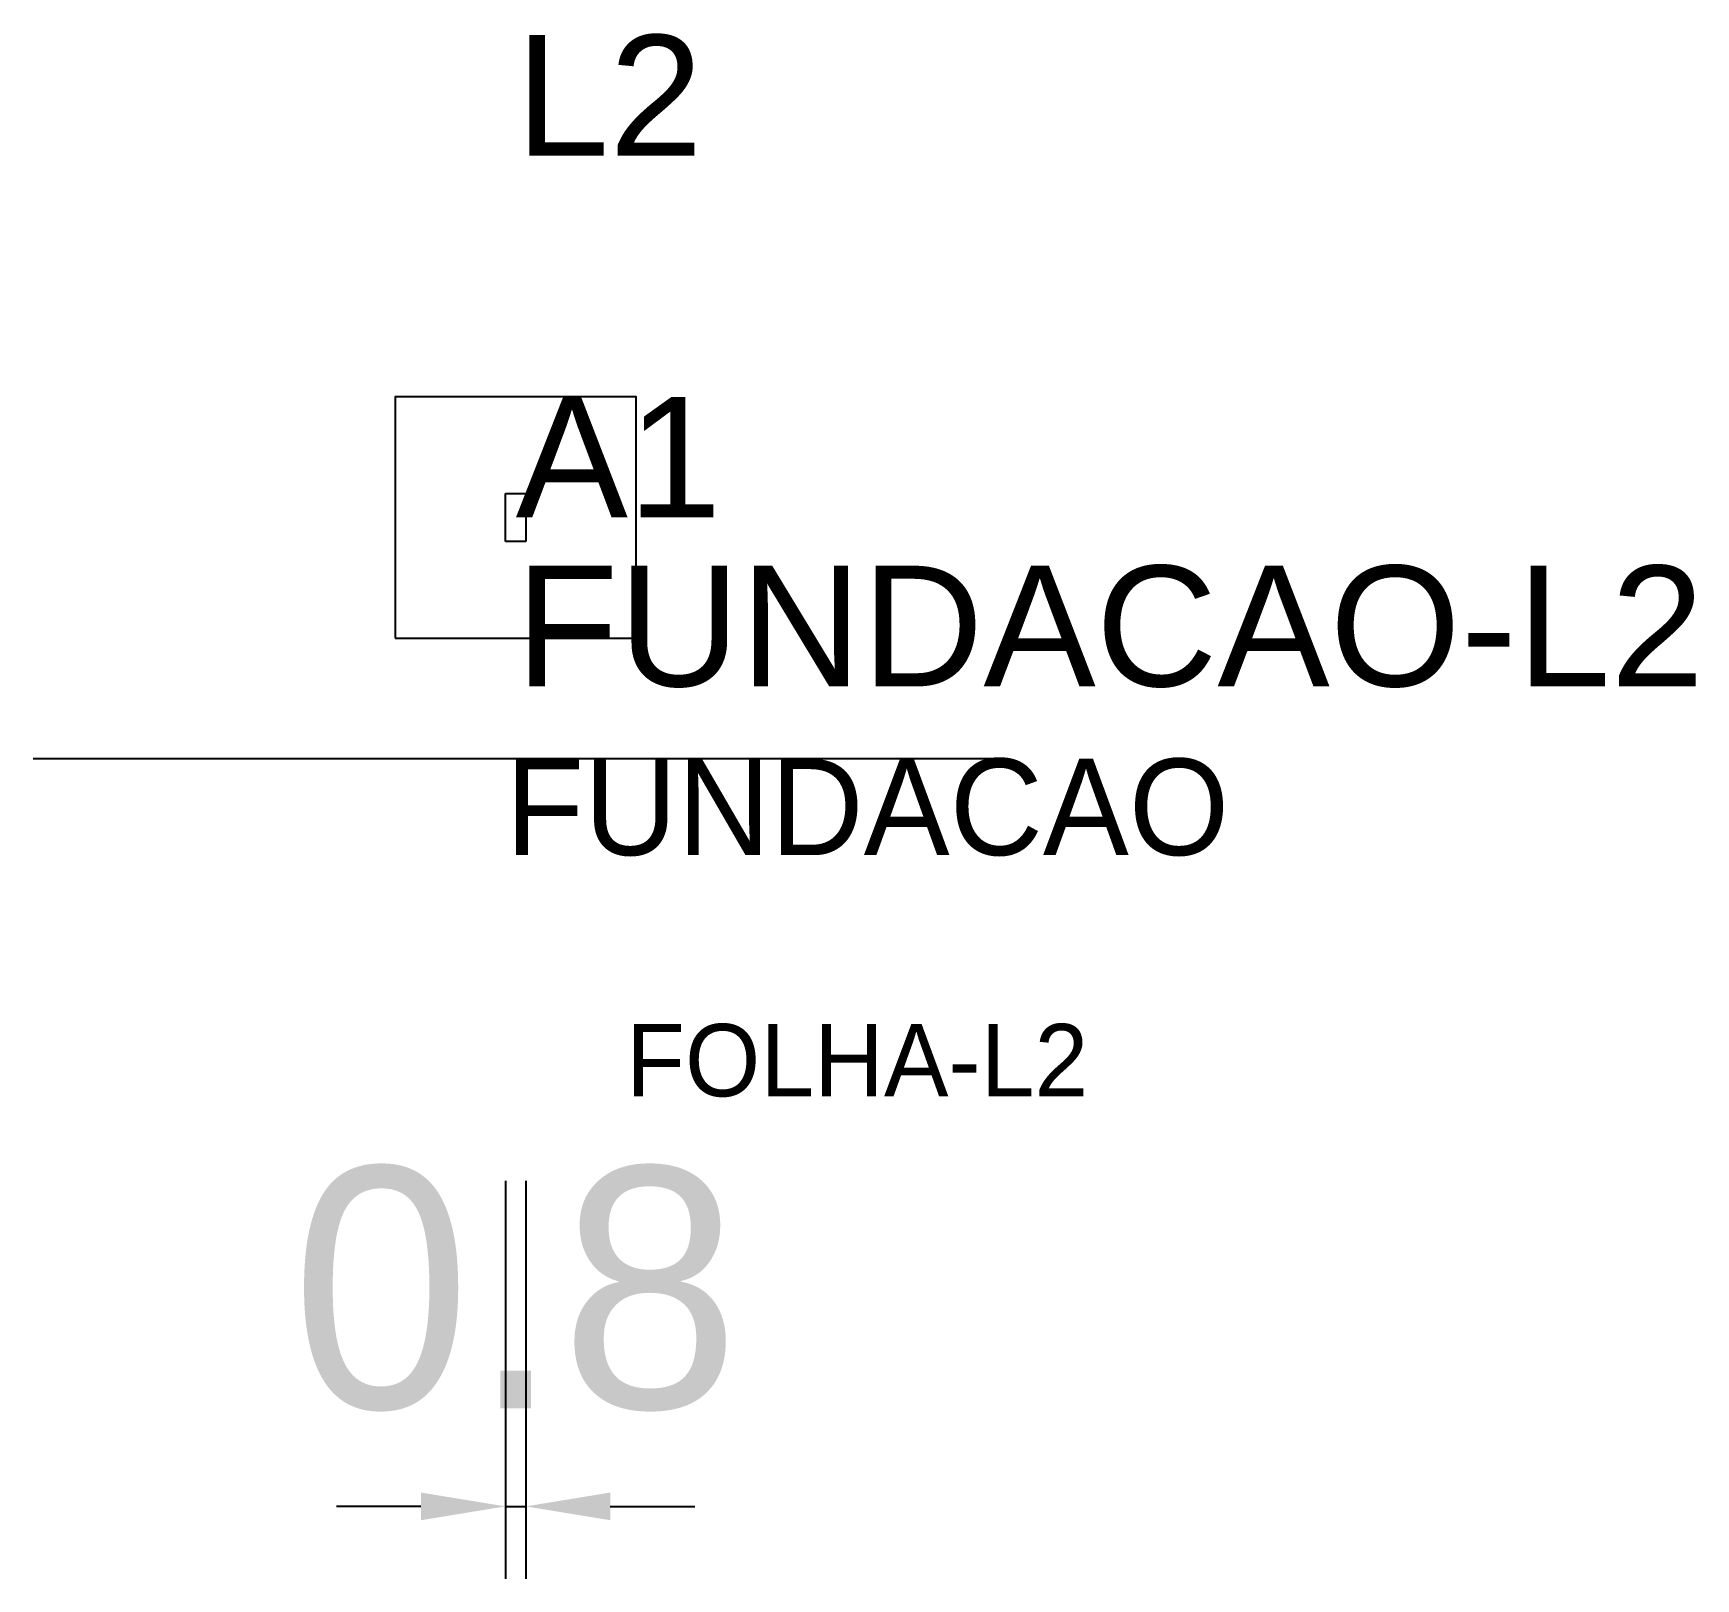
# Model space of a CAD drawing. Header units: metres. Extents: x 202.6 to 271.6, y 156.5 to 220.6.
import ezdxf

# ---------------------------------------------------------------- set-up
doc = ezdxf.new("R2010")
doc.units = ezdxf.units.M
for name, color, linetype in [('3', 3, 'CONTINUOUS'), ('AUX00', 7, 'CONTINUOUS'), ('COTA', 241, 'CONTINUOUS'), ('FOLHA', 255, 'CONTINUOUS'), ('Hachura', 251, 'CONTINUOUS'), ('NOMENCLATURA', 7, 'CONTINUOUS'), ('Nível', 160, 'CONTINUOUS'), ('Painéis', 200, 'CONTINUOUS'), ('Pilares', 5, 'CONTINUOUS'), ('SARR_2.2x7', 40, 'CONTINUOUS')]:
    doc.layers.add(name, color=color, linetype=linetype)
doc.styles.add('ARIAL', font='Arial.ttf')
doc.styles.add('STR_STANDARD', font='arial.ttf')
doc.dimstyles.new('EZ DXF', dxfattribs={"dimtxt": 10, "dimasz": 3.5, "dimexe": 3, "dimexo": 1.5, "dimgap": 1, "dimtad": 1, "dimdec": 1, "dimdsep": 46, "dimcen": 2.5, "dimazin": 3, "dimtfac": 1, "dimtmove": 0, "dimatfit": 3})

# ---------------------------------------------------------------- blocks, each defined once
blk = doc.blocks.new('_CLOSEDFILLED')
at = {"color": 0, "linetype": 'BYBLOCK'}
blk.add_solid([(-1, 0.164), (0, 0), (-1, -0.164)], dxfattribs=at)
blk = doc.blocks.new('*D1')
for p, q in [((222.2, 173), (222.2, 156.5)), ((223.05, 173), (223.05, 156.5)), ((218.7, 159.5), (215.2, 159.5)), ((222.2, 159.5), (223.05, 159.5)), ((226.55, 159.5), (230.05, 159.5))]:
    blk.add_line(p, q)
at = {"layer": 'Defpoints'}
for p in [(222.2, 174.5), (223.05, 174.5), (222.2, 159.5)]:
    blk.add_point(p, dxfattribs=at)
at = {"layer": 'COTA', "xscale": 3.5, "yscale": 3.5}
blk.add_blockref('_CLOSEDFILLED', (222.2, 159.5), dxfattribs=at)
at = {"layer": 'COTA', "xscale": 3.5, "yscale": 3.5, "rotation": 180}
blk.add_blockref('_CLOSEDFILLED', (223.05, 159.5), dxfattribs=at)
at = {"layer": 'COTA', "insert": (222.625, 168.5), "char_height": 10, "attachment_point": 5}
blk.add_mtext('0.8', dxfattribs=at)
blk = doc.blocks.new('*D2')
for p, q in [((222.2, 173), (222.2, 156.5)), ((223.05, 173), (223.05, 156.5)), ((218.7, 159.5), (215.2, 159.5)), ((222.2, 159.5), (223.05, 159.5)), ((226.55, 159.5), (230.05, 159.5))]:
    blk.add_line(p, q)
at = {"layer": 'Defpoints'}
for p in [(222.2, 174.5), (223.05, 174.5), (222.2, 159.5)]:
    blk.add_point(p, dxfattribs=at)
at = {"layer": 'COTA', "xscale": 3.5, "yscale": 3.5}
blk.add_blockref('_CLOSEDFILLED', (222.2, 159.5), dxfattribs=at)
at = {"layer": 'COTA', "xscale": 3.5, "yscale": 3.5, "rotation": 180}
blk.add_blockref('_CLOSEDFILLED', (223.05, 159.5), dxfattribs=at)
at = {"layer": 'COTA', "insert": (222.625, 168.5), "char_height": 10, "attachment_point": 5}
blk.add_mtext('0.8', dxfattribs=at)

msp = doc.modelspace()

# ---------------------------------------------------------------- hatches: boundary and pattern name
at = {"layer": 'Hachura'}
h = msp.add_hatch(dxfattribs=at)
h.set_pattern_fill('ANSI31', scale=50)
h.paths.add_polyline_path([(222.2, 201.5), (223.05, 201.5), (223.05, 199.5), (222.2, 199.5)])
h = msp.add_hatch(dxfattribs=at)
h.set_pattern_fill('ANSI31', scale=50)
h.paths.add_polyline_path([(222.2, 201.5), (223.05, 201.5), (223.05, 199.5), (222.2, 199.5)])

# ---------------------------------------------------------------- linework, layer by layer
at = {"layer": 'Painéis', "color": 200}
for p, q in [((222.2, 201.5), (223.05, 201.5)), ((222.2, 199.5), (222.2, 201.5)), ((222.2, 201.5), (223.05, 201.5)), ((222.2, 199.5), (222.2, 201.5)), ((223.05, 201.5), (223.05, 199.5)), ((223.05, 201.5), (223.05, 199.5)), ((223.05, 199.5), (222.2, 199.5)), ((223.05, 199.5), (222.2, 199.5))]:
    msp.add_line(p, q, dxfattribs=at)
at = {"layer": 'Pilares'}
msp.add_lwpolyline([(217.625, 195.5), (227.625, 195.5), (227.625, 205.5), (217.625, 205.5)], close=True, dxfattribs=at)
msp.add_lwpolyline([(217.625, 195.5), (227.625, 195.5), (227.625, 205.5), (217.625, 205.5)], close=True, dxfattribs=at)
at = {"layer": 'SARR_2.2x7'}
msp.add_line((202.625, 190.5), (242.625, 190.5), dxfattribs=at)
msp.add_line((202.625, 190.5), (242.625, 190.5), dxfattribs=at)

# ---------------------------------------------------------------- texts
at = {"layer": '3', "style": 'STR_STANDARD'}
msp.add_text('A1', height=5, dxfattribs=at).set_placement((222.625, 200.5))
msp.add_text('A1', height=5, dxfattribs=at).set_placement((222.625, 200.5))
at = {"layer": 'AUX00', "style": 'STR_STANDARD'}
msp.add_text('FUNDACAO-L2', height=5, dxfattribs=at).set_placement((222.625, 193.5))
msp.add_text('FUNDACAO-L2', height=5, dxfattribs=at).set_placement((222.625, 193.5))
at = {"layer": 'FOLHA'}
msp.add_text('FOLHA-L2', height=3, dxfattribs=at).set_placement((227.2, 176.5))
msp.add_text('FOLHA-L2', height=3, dxfattribs=at).set_placement((227.2, 176.5))
at = {"layer": 'NOMENCLATURA', "insert": (222.625, 220.5), "char_height": 5, "attachment_point": 1, "style": 'ARIAL'}
msp.add_mtext('L2', dxfattribs=at)
msp.add_mtext('L2', dxfattribs=at)
at = {"layer": 'Nível'}
msp.add_text('FUNDACAO', height=4, dxfattribs=at).set_placement((222.2, 186.5))
msp.add_text('FUNDACAO', height=4, dxfattribs=at).set_placement((222.2, 186.5))

# ---------------------------------------------------------------- dimensions: what is measured, and where the dimension line sits
at = {"layer": 'COTA'}
for picture in ['*D1', '*D2']:
    dim = msp.add_linear_dim(base=(222.2, 159.5), p1=(222.2, 174.5), p2=(223.05, 174.5), dimstyle='EZ DXF', dxfattribs=at)
    dim.commit()
    dim.dimension.update_dxf_attribs({"geometry": picture, "text_midpoint": (222.625, 168.5)})

doc.saveas('drawing.dxf')
